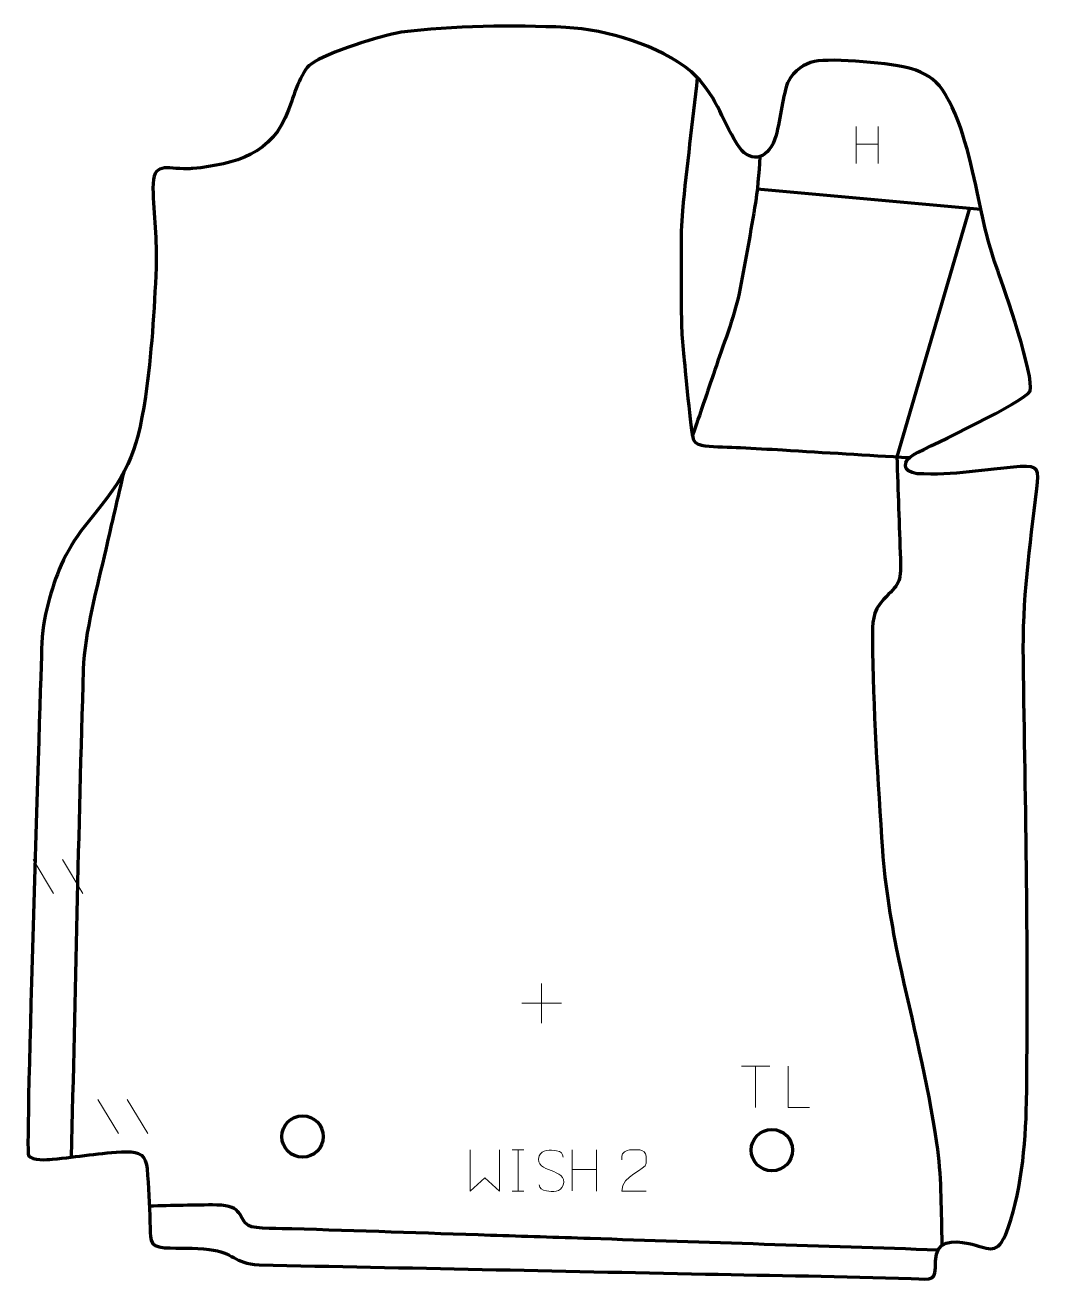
# Model space of a CAD drawing. Header units: millimetres. Extents: x -601 to 12, y -14 to 745.
import ezdxf

# ---------------------------------------------------------------- set-up
doc = ezdxf.new("R2010")
doc.units = ezdxf.units.MM
doc.header["$MEASUREMENT"] = 0
doc.layers.add('layer 1', color=7, linetype='Continuous')
doc.layers.add('layer 2', color=7, linetype='Continuous')

msp = doc.modelspace()

# ---------------------------------------------------------------- linework, layer by layer
at = {"layer": 'layer 1', "color": 142, "lineweight": 200}
for centre in [(-433.6201, 73.6189), (-150.1189, 65.4172)]:
    msp.add_ellipse(centre, major_axis=(0, 12.5), ratio=1, dxfattribs=at)
at = {"layer": 'layer 1', "color": 142, "lineweight": 158}
for points, knots in [([(-195.1994, 713.3889), (-198.171, 686.7296), (-201.5584, 659.622), (-204.1581, 632.9849), (-204.1581, 632.9849), (-205.5812, 617.169), (-204.7647, 598.5112), (-204.8375, 582.3408), (-204.8375, 582.3408), (-204.9187, 569.1369), (-204.9236, 559.9115), (-203.5095, 546.636), (-203.5095, 546.636), (-202.7186, 539.1834), (-199.1404, 498.7859), (-197.6263, 495.0781), (-197.6263, 495.0781), (-196.3322, 491.9091), (-193.6706, 491.4282), (-190.404, 490.9899), (-190.404, 490.9899), (-184.5601, 490.2059), (-175.4201, 490.2023), (-169.1389, 489.8557), (-169.1389, 489.8557), (-160.6351, 489.3865), (-152.1308, 488.9594), (-143.6291, 488.4501), (-143.6291, 488.4501), (-118.1201, 486.902), (-92.611, 485.354), (-67.102, 483.8059)], [0, 0, 0, 0, 0.11111111, 0.11111111, 0.11111111, 0.11111111, 0.22222222, 0.22222222, 0.22222222, 0.22222222, 0.33333333, 0.33333333, 0.33333333, 0.33333333, 0.44444444, 0.44444444, 0.44444444, 0.44444444, 0.55555556, 0.55555556, 0.55555556, 0.55555556, 0.66666667, 0.66666667, 0.66666667, 0.66666667, 0.77777778, 0.77777778, 0.77777778, 0.77777778, 1, 1, 1, 1]), ([(-157.3325, 665.787), (-158.1539, 654.9351), (-158.6736, 645.5737), (-160.5506, 634.7594), (-160.5506, 634.7594), (-163.5557, 617.4466), (-166.3915, 600.0683), (-169.9748, 582.8668), (-169.9748, 582.8668), (-173.0106, 568.4119), (-179.7883, 551.1133), (-184.6145, 536.7724), (-184.6145, 536.7724), (-189.1005, 523.4425), (-193.6274, 510.1275), (-198.1914, 496.8242)], [0, 0, 0, 0, 0.2, 0.2, 0.2, 0.2, 0.4, 0.4, 0.4, 0.4, 0.6, 0.6, 0.6, 0.6, 1, 1, 1, 1]), ([(-30.8318, 634.5139), (-30.8318, 634.5139), (-74.6557, 484.2643), (-74.6557, 484.2643), (-74.6557, 484.2643), (-73.9959, 463.6447), (-73.1654, 443.0295), (-72.5056, 422.4115), (-72.5056, 422.4115), (-72.0276, 407.4767), (-73.5448, 407.6817), (-82.7196, 397.9997), (-82.7196, 397.9997), (-89.7244, 390.6076), (-89.3309, 384.2055), (-89.3201, 374.2648), (-89.3201, 374.2648), (-89.2758, 332.9678), (-86.0087, 287.7938), (-83.399, 246.4845), (-83.399, 246.4845), (-82.1053, 226.2942), (-77.6867, 200.1175), (-73.4101, 179.898), (-73.4101, 179.898), (-65.3375, 143.1613), (-56.2663, 106.7961), (-50.6376, 69.5581), (-50.6376, 69.5581), (-47.7892, 50.5166), (-48.0783, 31.5304), (-47.5308, 12.3526), (-47.5308, 12.3526), (-47.4831, 10.8397), (-47.4358, 9.3268), (-47.3888, 7.8139)], [0, 0, 0, 0, 0.1, 0.1, 0.1, 0.1, 0.2, 0.2, 0.2, 0.2, 0.3, 0.3, 0.3, 0.3, 0.4, 0.4, 0.4, 0.4, 0.5, 0.5, 0.5, 0.5, 0.6, 0.6, 0.6, 0.6, 0.7, 0.7, 0.7, 0.7, 0.8, 0.8, 0.8, 0.8, 1, 1, 1, 1]), ([(-573.1803, 61.1895), (-570.7304, 159.3574), (-568.8645, 257.6781), (-565.859, 355.8136), (-565.859, 355.8136), (-565.1791, 378.0153), (-557.3562, 406.1541), (-552.3227, 428.2615), (-552.3227, 428.2615), (-548.7487, 443.9592), (-545.0625, 459.6322), (-541.4174, 475.3136)], [0, 0, 0, 0, 0.25, 0.25, 0.25, 0.25, 0.5, 0.5, 0.5, 0.5, 1, 1, 1, 1]), ([(-49.7611, 5.043), (-119.8386, 7.35), (-189.916, 9.6569), (-259.9935, 11.9639), (-259.9935, 11.9639), (-280.0156, 12.623), (-300.0378, 13.2821), (-320.0599, 13.9413), (-320.0599, 13.9413), (-360.1042, 15.2595), (-400.1485, 16.5778), (-440.1927, 17.8961), (-440.1927, 17.8961), (-445.2402, 18.0295), (-462.9117, 17.6853), (-466.3252, 19.8299), (-466.3252, 19.8299), (-472.4157, 23.6564), (-469.1122, 32.1526), (-485.4072, 32.265), (-485.4072, 32.265), (-498.7647, 32.3571), (-512.7449, 31.8069), (-526.176, 31.6095)], [0, 0, 0, 0, 0.14285714, 0.14285714, 0.14285714, 0.14285714, 0.28571429, 0.28571429, 0.28571429, 0.28571429, 0.42857143, 0.42857143, 0.42857143, 0.42857143, 0.57142857, 0.57142857, 0.57142857, 0.57142857, 0.71428571, 0.71428571, 0.71428571, 0.71428571, 1, 1, 1, 1])]:
    msp.add_open_spline(points, degree=3, knots=knots, dxfattribs=at)
at = {"layer": 'layer 1', "color": 250, "lineweight": 9}
for points in [[(-99.1439, 683.7648), (-99.1439, 683.7648), (-99.1439, 661.5721), (-99.1439, 661.5721)], [(-86.0282, 683.7648), (-86.0282, 683.7648), (-86.0282, 661.4145), (-86.0282, 661.4145)], [(-99.1264, 673.1224), (-99.1264, 673.1224), (-86.0282, 673.1224), (-86.0282, 673.1224)], [(-596.3753, 241.0111), (-596.3753, 241.0111), (-584.011, 220.4668), (-584.011, 220.4668)], [(-578.6454, 241.0111), (-578.6454, 241.0111), (-566.2811, 220.4668), (-566.2811, 220.4668)], [(-289.2084, 166.1839), (-289.2084, 166.1839), (-289.2084, 142.206), (-289.2084, 142.206)], [(-301.1973, 154.1949), (-301.1973, 154.1949), (-277.2194, 154.1949), (-277.2194, 154.1949)], [(-168.4419, 116.1921), (-168.4419, 116.1921), (-151.4547, 116.1921), (-151.4547, 116.1921)], [(-159.9481, 91.2621), (-159.9481, 91.2621), (-159.9481, 116.2156), (-159.9481, 116.2156)], [(-557.217, 96.0194), (-557.217, 96.0194), (-544.8527, 75.4751), (-544.8527, 75.4751)], [(-539.4871, 96.0194), (-539.4871, 96.0194), (-527.1228, 75.4751), (-527.1228, 75.4751)], [(-307.0358, 65.5638), (-307.0358, 65.5638), (-299.8677, 65.5638), (-299.8677, 65.5638)], [(-303.4518, 65.5638), (-303.4518, 65.5638), (-303.4518, 40.6103), (-303.4518, 40.6103)], [(-270.7734, 65.5638), (-270.7734, 65.5638), (-270.7734, 40.7863), (-270.7734, 40.7863)], [(-256.1301, 65.5638), (-256.1301, 65.5638), (-256.1301, 40.6103), (-256.1301, 40.6103)], [(-270.7734, 53.6815), (-270.7734, 53.6815), (-256.1301, 53.6819), (-256.1301, 53.6819)], [(-307.0358, 40.6103), (-307.0358, 40.6103), (-299.8677, 40.6103), (-299.8677, 40.6103)]]:
    msp.add_open_spline(points, degree=3, dxfattribs=at)
at = {"layer": 'layer 1', "color": 142, "lineweight": 158}
msp.add_open_spline([(-158.9509, 646.2199), (-158.9509, 646.2199), (-23.9127, 633.8818), (-23.9127, 633.8818)], degree=3, dxfattribs=at)
at = {"layer": 'layer 1', "color": 250, "lineweight": 9}
for points, knots in [([(-127.4523, 91.262), (-127.4523, 91.262), (-140.4014, 91.262), (-140.4014, 91.262), (-140.4014, 91.262), (-140.4014, 91.262), (-140.4014, 116.2156), (-140.4014, 116.2156)], [0, 0, 0, 0, 0.33333333, 0.33333333, 0.33333333, 0.33333333, 1, 1, 1, 1]), ([(-332.2943, 65.566), (-332.2943, 65.566), (-332.2943, 40.608), (-332.2943, 40.608), (-332.2943, 40.608), (-332.2943, 40.608), (-323.4516, 48.6727), (-323.4516, 48.6727), (-323.4516, 48.6727), (-323.4516, 48.6727), (-314.6092, 40.6086), (-314.6092, 40.6086), (-314.6092, 40.6086), (-314.6092, 40.6086), (-314.6092, 65.566), (-314.6092, 65.566)], [0, 0, 0, 0, 0.2, 0.2, 0.2, 0.2, 0.4, 0.4, 0.4, 0.4, 0.6, 0.6, 0.6, 0.6, 1, 1, 1, 1]), ([(-283.4517, 53.0871), (-287.7, 54.5575), (-292.6081, 56.3533), (-290.603, 61.8736), (-290.603, 61.8736), (-289.0995, 66.0135), (-283.8859, 65.625), (-280.2823, 65.0239), (-280.2823, 65.0239), (-277.4217, 64.5467), (-276.557, 63.3335), (-276.2464, 61.2494)], [0, 0, 0, 0, 0.25, 0.25, 0.25, 0.25, 0.5, 0.5, 0.5, 0.5, 1, 1, 1, 1]), ([(-226.0803, 40.5999), (-230.9947, 40.6002), (-235.9091, 40.6002), (-240.8232, 40.5999), (-240.8232, 40.5999), (-240.8232, 50.5322), (-226.1722, 53.1734), (-226.0803, 57.4837), (-226.0803, 57.4837), (-226.0806, 58.9078), (-226.0806, 60.3315), (-226.0803, 61.7548), (-226.0803, 61.7548), (-226.0972, 63.8319), (-228.22, 65.5567), (-229.891, 65.574), (-229.891, 65.574), (-231.9642, 65.5736), (-234.0371, 65.5736), (-236.1095, 65.574), (-236.1095, 65.574), (-237.9316, 65.5905), (-240.7563, 63.7984), (-240.8232, 61.7048), (-240.8232, 61.7048), (-240.8232, 61.7048), (-240.8232, 59.65), (-240.8232, 59.65)], [0, 0, 0, 0, 0.125, 0.125, 0.125, 0.125, 0.25, 0.25, 0.25, 0.25, 0.375, 0.375, 0.375, 0.375, 0.5, 0.5, 0.5, 0.5, 0.625, 0.625, 0.625, 0.625, 0.75, 0.75, 0.75, 0.75, 1, 1, 1, 1]), ([(-283.4517, 53.087), (-279.4331, 51.4403), (-274.4036, 49.552), (-276.2376, 44.1917), (-276.2376, 44.1917), (-277.6974, 39.9253), (-282.6082, 40.182), (-286.3343, 40.7367), (-286.3343, 40.7367), (-289.0843, 41.1465), (-290.3052, 42.36), (-290.6832, 44.4722)], [0, 0, 0, 0, 0.25, 0.25, 0.25, 0.25, 0.5, 0.5, 0.5, 0.5, 1, 1, 1, 1])]:
    msp.add_open_spline(points, degree=3, knots=knots, dxfattribs=at)
at = {"layer": 'layer 2', "color": 242, "lineweight": 158}
msp.add_open_spline([(-499.9637, 658.429), (-473.9829, 661.1154), (-451.8343, 667.079), (-442.0429, 693.982), (-442.0429, 693.982), (-439.3823, 701.2922), (-434.7185, 717.1073), (-428.5103, 721.5876), (-428.5103, 721.5876), (-418.8501, 728.5591), (-386.5096, 738.7006), (-374.1308, 740.8328), (-374.1308, 740.8328), (-342.8667, 744.8216), (-306.2017, 745.1029), (-274.6442, 743.7505), (-274.6442, 743.7505), (-249.4229, 742.169), (-218.5202, 733.1334), (-198.7738, 716.9378), (-198.7738, 716.9378), (-183.9765, 703.2189), (-180.8891, 689.3672), (-171.1574, 673.2302), (-171.1574, 673.2302), (-163.9875, 661.341), (-153.1441, 663.4808), (-148.5188, 675.736), (-148.5188, 675.736), (-144.7634, 687.3641), (-144.2083, 699.8892), (-140.7147, 710.3142), (-140.7147, 710.3142), (-136.3056, 718.1817), (-130.7958, 721.6902), (-124.4858, 723.0941), (-124.4858, 723.0941), (-114.1061, 725.4034), (-75.9628, 721.9847), (-65.8848, 718.7907), (-65.8848, 718.7907), (-58.4544, 716.4359), (-51.6388, 712.6811), (-47.0835, 706.0472), (-47.0835, 706.0472), (-35.6456, 689.3902), (-29.5505, 660.4467), (-25.3397, 640.5649), (-25.3397, 640.5649), (-22.1529, 625.5015), (-19.0586, 611.316), (-13.7018, 596.8094), (-13.7018, 596.8094), (-9.6153, 585.6683), (8.5501, 532.632), (5.8648, 524.0351), (5.8648, 524.0351), (2.5462, 517.4715), (-53.5146, 491.4967), (-64.3218, 485.7291), (-64.3218, 485.7291), (-71.5613, 481.8656), (-71.5728, 475.051), (-62.4613, 474.1143), (-62.4613, 474.1143), (-39.7643, 472.7443), (-22.1193, 476.8721), (-0.2041, 478.373), (-0.2041, 478.373), (11.7197, 479.1896), (11.0705, 476.3773), (9.8642, 465.2121), (9.8642, 465.2121), (5.6266, 429.2073), (1.1522, 398.1693), (1.7435, 361.5479), (1.7435, 361.5479), (3.1061, 272.6934), (4.9884, 183.1601), (3.6512, 94.3332), (3.6512, 94.3332), (3.1474, 68.7755), (0.4661, 37.8225), (-9.0234, 13.9586), (-9.0234, 13.9586), (-15.1347, 1.2762), (-19.541, 6.61), (-31.2638, 9.0173), (-31.2638, 9.0173), (-41.1254, 11.0424), (-50.9998, 10.9041), (-51.2783, -1.6027), (-51.2783, -1.6027), (-51.5211, -14.1706), (-52.143, -12.7456), (-65.9473, -12.2273), (-65.9473, -12.2273), (-107.1579, -10.68), (-149.0374, -10.3114), (-190.3307, -9.4616), (-190.3307, -9.4616), (-280.1808, -7.6124), (-370.0297, -5.6336), (-459.883, -3.9712), (-459.883, -3.9712), (-475.5086, -2.8382), (-475.0312, 3.6384), (-489.9696, 5.424), (-489.9696, 5.424), (-499.6314, 6.4941), (-507.6663, 5.9746), (-517.0007, 6.482), (-517.0007, 6.482), (-527.3122, 7.0427), (-525.3333, 12.7741), (-525.7746, 21.9334), (-525.7746, 21.9334), (-526.2546, 32.3411), (-526.509, 43.7695), (-527.5248, 54.0362), (-527.5248, 54.0362), (-528.3359, 62.2338), (-531.655, 64.4563), (-540.1323, 64.4326), (-540.1323, 64.4326), (-555.8526, 64.003), (-569.4687, 61.2622), (-584.7322, 59.9561), (-584.7322, 59.9561), (-588.129, 59.6654), (-596.4816, 58.8276), (-599.1815, 62.218), (-599.1815, 62.218), (-601.1777, 64.7239), (-591.8463, 344.9398), (-591.1165, 371.7883), (-591.1165, 371.7883), (-590.8405, 381.9588), (-588.6746, 390.3034), (-586.3935, 398.8111), (-586.3935, 398.8111), (-582.1076, 414.7959), (-576.1287, 429.1068), (-562.7692, 445.3347), (-562.7692, 445.3347), (-539.9364, 473.0701), (-534.0317, 484.6424), (-528.4727, 520.6025), (-528.4727, 520.6025), (-524.9161, 545.6362), (-523.1695, 573.2862), (-522.0823, 598.6052), (-522.0823, 598.6052), (-521.3628, 615.3611), (-523.7852, 630.4483), (-523.9598, 646.6643), (-523.9598, 646.6643), (-524.1382, 663.2449), (-516.104, 657.9711), (-503.0828, 658.3385), (-503.0828, 658.3385), (-502.0432, 658.3679), (-501.0034, 658.3999), (-499.9637, 658.429)], degree=3, knots=[0, 0, 0, 0, 0.02380952, 0.02380952, 0.02380952, 0.02380952, 0.04761905, 0.04761905, 0.04761905, 0.04761905, 0.07142857, 0.07142857, 0.07142857, 0.07142857, 0.0952381, 0.0952381, 0.0952381, 0.0952381, 0.11904762, 0.11904762, 0.11904762, 0.11904762, 0.14285714, 0.14285714, 0.14285714, 0.14285714, 0.16666667, 0.16666667, 0.16666667, 0.16666667, 0.19047619, 0.19047619, 0.19047619, 0.19047619, 0.21428571, 0.21428571, 0.21428571, 0.21428571, 0.23809524, 0.23809524, 0.23809524, 0.23809524, 0.26190476, 0.26190476, 0.26190476, 0.26190476, 0.28571429, 0.28571429, 0.28571429, 0.28571429, 0.30952381, 0.30952381, 0.30952381, 0.30952381, 0.33333333, 0.33333333, 0.33333333, 0.33333333, 0.35714286, 0.35714286, 0.35714286, 0.35714286, 0.38095238, 0.38095238, 0.38095238, 0.38095238, 0.4047619, 0.4047619, 0.4047619, 0.4047619, 0.42857143, 0.42857143, 0.42857143, 0.42857143, 0.45238095, 0.45238095, 0.45238095, 0.45238095, 0.47619048, 0.47619048, 0.47619048, 0.47619048, 0.5, 0.5, 0.5, 0.5, 0.52380952, 0.52380952, 0.52380952, 0.52380952, 0.54761905, 0.54761905, 0.54761905, 0.54761905, 0.57142857, 0.57142857, 0.57142857, 0.57142857, 0.5952381, 0.5952381, 0.5952381, 0.5952381, 0.61904762, 0.61904762, 0.61904762, 0.61904762, 0.64285714, 0.64285714, 0.64285714, 0.64285714, 0.66666667, 0.66666667, 0.66666667, 0.66666667, 0.69047619, 0.69047619, 0.69047619, 0.69047619, 0.71428571, 0.71428571, 0.71428571, 0.71428571, 0.73809524, 0.73809524, 0.73809524, 0.73809524, 0.76190476, 0.76190476, 0.76190476, 0.76190476, 0.78571429, 0.78571429, 0.78571429, 0.78571429, 0.80952381, 0.80952381, 0.80952381, 0.80952381, 0.83333333, 0.83333333, 0.83333333, 0.83333333, 0.85714286, 0.85714286, 0.85714286, 0.85714286, 0.88095238, 0.88095238, 0.88095238, 0.88095238, 0.9047619, 0.9047619, 0.9047619, 0.9047619, 0.92857143, 0.92857143, 0.92857143, 0.92857143, 0.95238095, 0.95238095, 0.95238095, 0.95238095, 1, 1, 1, 1], dxfattribs=at)

doc.saveas('drawing.dxf')
